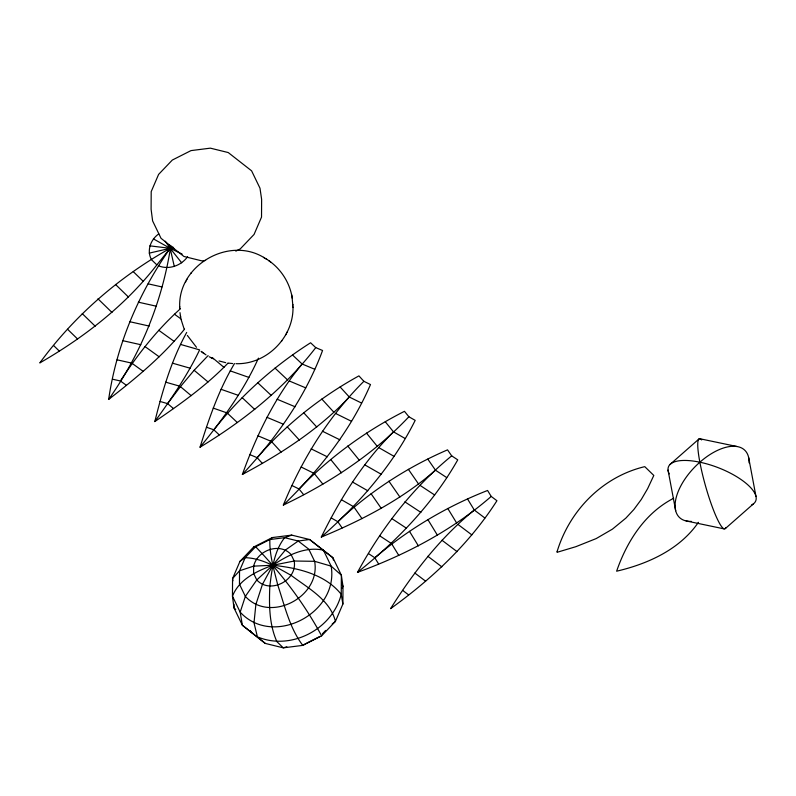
<?xml version="1.0" encoding="UTF-8"?>
<svg xmlns="http://www.w3.org/2000/svg" width="796" height="796" viewBox="0 0 796 796"><rect width="100%" height="100%" fill="white"/><g stroke="black" fill="none" stroke-linecap="round" stroke-linejoin="round"><path stroke-width="1.19" d="M233.994 604.273L233.974 607.865L242.372 625.248L265.277 643.417L283.286 647.845L302.788 645.377L321.614 635.855L335.424 621.397L342.887 604.055L342.986 586.324L341.355 575.17L332.957 557.787L309.604 539.509L291.724 535.111L272.371 537.559L253.675 547.011L239.964 561.359L232.561 578.583L232.462 596.184L233.974 607.865L235.725 609.457M179.717 307.236C177.647 265.297 229.347 235.477 264.64 258.004M292.988 306.858C293.814 337.285 266.491 364.757 235.934 363.682M172.135 246.939L170.145 248.312C119.151 276.899 74.346 315.704 39.8 362.936C84.147 337.365 125.3 305.545 156.852 264.899L151.558 259.755C146.404 250.81 150.633 239.457 158.782 233.905M184.553 329.106C162.822 356.101 135.907 378.239 108.654 399.413C116.564 344.827 138.603 293.376 170.145 248.312L171.588 246.302M170.772 245.914C162.444 301.226 140.922 353.742 108.654 399.413M227.835 363.304C206.144 385.801 180.523 403.97 154.822 421.562C162.444 390.926 171.359 360.24 186.682 332.449M314.699 369.264L302.082 363.981C275.217 396.557 256.571 434.875 242.382 474.436C276.093 438.198 305.365 397.214 322.559 350.479L315.743 347.623C284.411 388.368 243.825 420.726 200.045 447.183C209.02 418.397 218.91 389.552 234.482 363.573M283.346 505.082C302.142 459.192 328.619 416.388 363.881 381.304L370.488 384.558C350.648 430.616 319.116 470.346 283.346 505.082C329.743 482.854 373.423 454.337 408.885 416.766L415.184 420.368C392.637 465.541 358.976 503.888 321.305 537.071C340.091 498.734 363.016 462.048 393.483 431.84L405.154 438.506M200.045 447.183C222.482 419.621 243.865 390.756 258.431 358.14M154.822 421.562C171.379 398.746 187.418 375.384 199.617 349.882L180.463 344.409M185.488 282.132L185.916 281.316M186.592 280.023L187 279.257M285.704 334.837L286.112 334.071M286.779 332.778L287.217 331.962M341.792 588.493L342.986 586.324L341.952 584.174M357.494 572.354C381.523 528.186 412.626 487.759 451.7 455.859L457.75 459.849C432.725 504.037 397.015 540.892 357.494 572.354C405.92 554.712 452.168 530.385 491.222 496.435L496.933 500.734C469.411 543.728 431.77 578.981 390.567 608.671C413.661 572.065 440.556 537.469 474.287 510.027L484.854 517.997M112.624 379.224L120.405 380.976C137.489 354.638 157.071 329.743 180.463 308.709M698.43 522.315C679.685 549.578 647.735 563.936 616.621 571.2C626.87 541.469 644.969 512.952 673.695 498.256M160.056 401.463L167.598 403.622L180.443 386.627L194.124 370.289L208.114 355.603M190.841 273.336L191.259 272.799M281.446 341.295L281.864 340.758M156.852 264.899L170.145 248.312L173.598 247.327M206.453 427.223L213.835 429.8C240.8 395.463 273.764 366.17 310.589 342.777L315.743 347.623M250.004 454.685L257.118 457.66C285.863 424.586 320.559 397.015 358.926 375.881L363.881 381.304M322.38 633.875L325.654 630.442M158.892 265.964C169.269 270.013 181.189 265.546 187.607 256.74M242.382 474.436C281.336 453.68 318.888 429.352 349.325 397.035L361.553 403.055M292.112 485.6L299.007 488.983C329.474 457.352 365.304 431.183 404.458 411.323L408.885 416.766M331.236 517.937L337.803 521.688C369.841 491.52 407.134 467.262 447.531 449.859L451.7 455.859M670.043 464.426L699.097 438.885M725.395 528.514L753.424 503.868M321.305 537.071C362.19 520.156 401.96 499.44 435.502 470.217L446.695 477.58M332.191 623.994L335.424 621.397C330.131 599.726 307.704 587.926 291.117 575.349C276.799 567.379 262.043 558.165 245.178 557.678L239.964 561.359M368.498 553.608L374.807 557.757C408.328 529.211 446.576 506.485 487.58 490.475L491.222 496.435M272.371 537.559L269.864 539.549L255.625 546.743L253.675 547.011M305.405 643.795L302.788 645.377C289.485 627.905 284.679 605.617 277.784 585.14C274.192 570.165 269.346 555.111 269.864 539.549L284.61 537.678L291.724 535.111M235.825 251.138L240.253 248.899L254.063 234.442L261.526 217.099L261.625 199.368L259.993 188.214L251.596 170.832L228.243 152.553L210.363 148.156L191.01 150.603L172.314 160.056L158.603 174.404L151.2 191.627L151.101 209.229L152.613 220.91L161.011 238.293L183.916 256.461L201.925 260.889L205.587 260.421M306.44 643.268L319.922 636.452M286.829 646.77L283.286 647.845L276.869 641.626C269.128 624.213 269.038 604.841 269.824 586.145C271.973 569.389 273.923 551.479 284.61 537.678L298.231 541.031L309.604 539.509L332.957 557.787L333.365 560.056M149.21 253.148L170.145 248.312L173.777 248.551M232.711 363.563L228.014 363.075M149.847 245.855L170.145 248.312L182.145 254.103M225.716 362.668L219.009 360.946M699.694 438.705L736.907 446.496M686.132 520.932L724.181 528.892M148.146 283.834L161.966 286.938M138.325 302.172L156.464 306.241M129.529 321.654L149.26 326.081M122.604 340.638L140.872 344.728M117.072 359.822L131.161 362.986M172.404 363.145L190.135 368.21M165.707 382.17L179.379 386.08M230.193 370.856L248.909 377.413M221.039 389.294L238.382 395.363M213.228 408.099L226.601 412.776M289.217 380.946L305.773 387.891M277.108 399.224L295.127 406.776M266.879 417.293L283.565 424.288M257.954 435.8L270.819 441.193M209.199 356.757L213.447 358.817M211.288 357.842L212.452 358.369M335.514 413.432L351.563 421.333M322.38 431.193L339.852 439.79M311.127 448.845L327.305 456.805M301.137 467.003L313.614 473.142M153.409 238.87L170.145 248.312L181.677 262.819M378.787 447.621L394.1 456.377M364.658 464.794L381.324 474.326M352.409 481.958L367.832 490.784M341.365 499.699L353.255 506.505M265.516 258.521C279.117 266.56 288.968 280.62 291.903 296.142M263.506 257.337L266.68 259.207M419.95 485.311L434.646 494.993M404.885 501.858L420.885 512.385M391.682 518.495L406.497 528.245M379.652 535.778L391.075 543.3M201.06 351.354L206.025 354.887M174.433 314.201L181.498 319.286M158.772 330.29L174.135 341.375M144.952 346.539L159.17 356.797M132.245 363.464L143.22 371.384M120.405 380.976L126.455 385.344M270.7 262.013L268.64 260.511M201.995 352.081L204.065 353.583M457.949 524.405L471.809 534.872M441.999 540.265L457.083 551.648M427.87 556.305L441.83 566.842M414.845 573.05L425.621 581.18M402.667 590.393L408.617 594.881M265.277 643.417L242.372 625.248L240.183 612.164L232.462 596.184C239.188 579.19 256.7 571.14 272.799 565.25C287.635 555.329 305.047 546.205 323.425 550.165L331.146 566.135L341.355 575.17L341.245 594.333L342.887 604.055M212.691 357.901L223.975 367.364M194.124 370.289L208.054 381.98M180.443 386.627L191.179 395.642M167.598 403.622L173.528 408.597M292.55 355.006L302.082 363.981M274.998 368.08L287.515 379.861M257.675 382.677L271.307 395.493M242.133 397.622L254.75 409.482M227.606 413.373L237.327 422.527M213.835 429.8L219.208 434.855M133.28 271.655L143.081 281.187M115.51 284.451L128.365 296.958M97.978 298.828L111.967 312.43M82.247 313.614L95.202 326.211M67.57 329.265L77.56 338.977M53.69 345.613L59.203 350.976M196.483 347.285L187.349 335.454M340.141 386.995L349.325 397.035M321.813 399.035L333.862 412.209M303.624 412.666L316.738 427.004M287.207 426.805L299.346 440.079M271.794 441.86L281.157 452.098M257.118 457.66L262.282 463.312M385.294 421.771L393.483 431.84M366.508 433.114L377.264 446.337M347.752 446.029L359.464 460.406M330.688 459.481L341.524 472.794M314.519 473.849L322.877 484.127M299.007 488.983L303.614 494.654M427.79 459.103L435.502 470.217M408.368 469.322L418.487 483.908M388.886 481.172L399.9 497.042M371.075 493.719L381.274 508.405M354.12 507.291L361.991 518.624M337.803 521.688L342.141 527.947M165.26 241.198L170.145 248.312L174.314 266.531M467.55 498.993L474.287 510.027M447.77 508.465L456.625 522.952M427.83 519.519L437.462 535.28M409.462 531.3L418.388 545.897M391.861 544.116L398.746 555.369M374.807 557.757L378.607 563.966M250.322 630.532L251.357 632.681M321.614 635.855C304.142 603.328 281.267 573.289 255.625 546.743L245.178 557.678L239.536 570.792L232.561 578.583L232.9 580.831M184.085 328.857L181.06 319.365M292.072 297.057L292.998 307.525M179.986 312.629L180.632 317.037M748.658 457.591L755.991 496.505M668.033 470.068L675.695 510.743M291.635 294.729L292.341 298.44M180.364 315.654L180.791 317.952M169.588 244.83L170.145 248.312M179.707 306.569L179.747 308.918M292.938 304.5L292.948 305.176M700.072 462.038A46.606 24.109 -45.8 0 1 749.086 462.844M699.823 461.988A46.606 6.885 74.2 0 1 701.684 439.949M669.187 473.899A46.606 17.223 21.3 0 1 699.624 462.158M691.376 521.4A46.606 24.109 -45.8 0 1 675.386 501.589A46.606 24.109 -45.8 0 1 699.674 462.386M725.892 527.599A46.606 6.885 74.2 0 1 714.042 511.46A46.606 6.885 74.2 0 1 699.913 462.436M700.112 462.257A46.606 17.223 21.3 0 1 746.051 483.311A46.606 17.223 21.3 0 1 751.543 505.042M239.536 570.792L239.467 584.204L245.347 596.373C270.083 623.547 321.017 596.95 314.639 561.319L308.758 549.15L298.231 541.031L285.346 550.066L272.799 565.25L256.78 579.956L245.347 596.373L240.183 612.164C273.038 647.845 339.195 613.089 331.146 566.135L314.639 561.319L294.202 561.021L272.799 565.25L253.645 566.135L239.536 570.792M253.645 566.135L253.606 573.379L256.78 579.956C270.142 594.622 297.654 580.264 294.202 561.021L291.028 554.444C279.476 541.967 257.237 550.464 253.645 566.135M255.864 604.492L254.004 622.82L257.406 636.85C290.968 651.019 332.36 629.337 341.245 594.333C324.947 573.936 297.525 567.906 272.799 565.25L262.461 584.334L255.864 604.492M557.17 551.379L557.031 552.315L575.856 546.693L596.184 538.584L612.452 529.121L625.875 518.116L633.905 509.47L641.287 499.47L647.626 488.664L653.805 475.451L644.76 466.645C602.582 476.724 569.667 510.326 557.17 551.379"/></g></svg>
